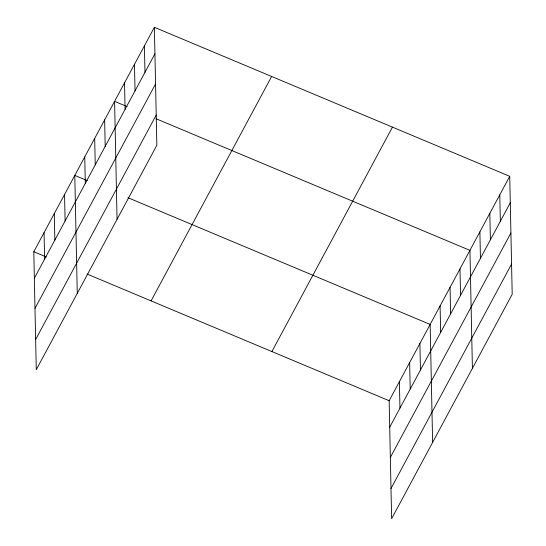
<?xml version="1.0" encoding="UTF-8"?>
<svg xmlns="http://www.w3.org/2000/svg" width="546" height="546" viewBox="0 0 546 546"><rect width="100%" height="100%" fill="white"/><g stroke="black" fill="none" stroke-linecap="round" stroke-linejoin="round"><path stroke-width="0.82" d="M154.375 27.3L156.845 145.27L36.275 369.69L33.804 251.72L154.375 27.3L509.725 176.31L512.196 294.28L391.625 518.7L389.155 400.73L509.725 176.31M34.357 278.207L154.928 53.788M34.992 308.394L155.562 83.982M35.64 339.503L156.211 115.083M151.071 300.894L271.642 76.474M271.888 351.556L392.458 127.136M389.714 427.218L510.278 202.805M390.342 457.405L510.913 232.992M390.997 488.513L511.561 264.093M127.095 106.6L114.585 101.358L117.056 219.328M156.019 118.735L469.935 250.368L472.406 368.338M87.305 180.658L74.795 175.416L77.266 293.386M127.955 197.707L430.152 324.426L432.623 442.397M33.804 251.72L46.314 256.961M86.964 274.01L389.155 400.73M499.781 194.826L500.334 221.314M489.83 213.343L490.383 239.83M479.886 231.852L480.439 258.347M459.991 268.885L460.544 295.372M450.047 287.401L450.6 313.889M440.096 305.91L440.649 332.405M419.901 343.502L420.454 369.99M409.65 362.578L410.21 389.066M399.406 381.654L399.959 408.142M144.424 45.816L144.977 72.304M134.48 64.326L135.033 90.82M124.529 82.842L125.089 109.336M104.641 119.874L105.194 146.362M94.69 138.384L95.243 164.878M84.746 156.9L85.299 183.388M64.551 194.492L65.104 220.98M54.3 213.568L54.853 240.056M44.049 232.644L44.608 259.132"/></g></svg>
